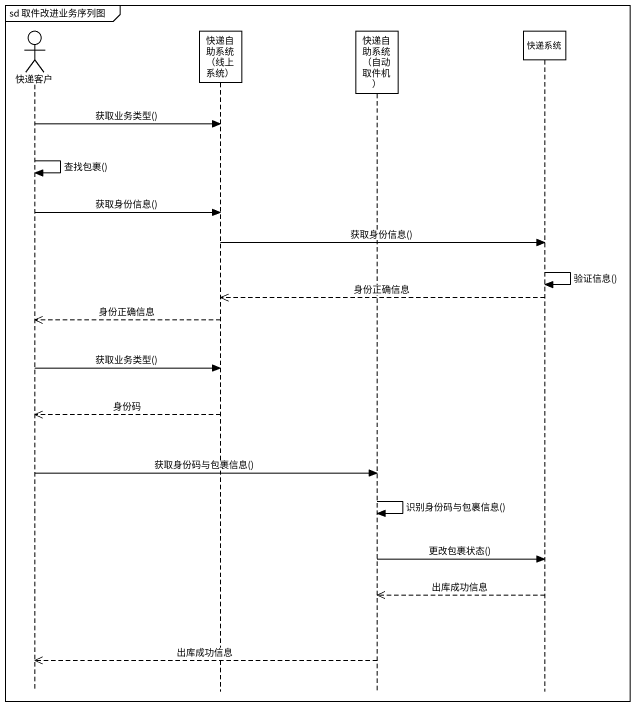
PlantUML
@startuml
mainframe sd 取件改进业务序列图
hide footbox
actor 快递客户
participant "快递自助系统（线上系统）" as 快递自助系统_线上系统
participant "快递自助系统（自动取件机）" as 快递自助系统_自动取件机
participant 快递系统

快递客户 -> 快递自助系统_线上系统 : 获取业务类型()
快递客户 -> 快递客户 : 查找包裹()
快递客户 -> 快递自助系统_线上系统 : 获取身份信息()
快递自助系统_线上系统 -> 快递系统 : 获取身份信息()
快递系统 -> 快递系统 : 验证信息()
快递系统 -->> 快递自助系统_线上系统 : 身份正确信息
快递自助系统_线上系统 -->> 快递客户 : 身份正确信息
快递客户 -> 快递自助系统_线上系统 : 获取业务类型()
快递自助系统_线上系统 -->> 快递客户 : 身份码
快递客户 -> 快递自助系统_自动取件机 : 获取身份码与包裹信息()
快递自助系统_自动取件机 -> 快递自助系统_自动取件机 : 识别身份码与包裹信息()
快递自助系统_自动取件机 -> 快递系统 : 更改包裹状态()
快递系统 -->> 快递自助系统_自动取件机 : 出库成功信息
快递自助系统_自动取件机 -->> 快递客户 : 出库成功信息
@enduml
